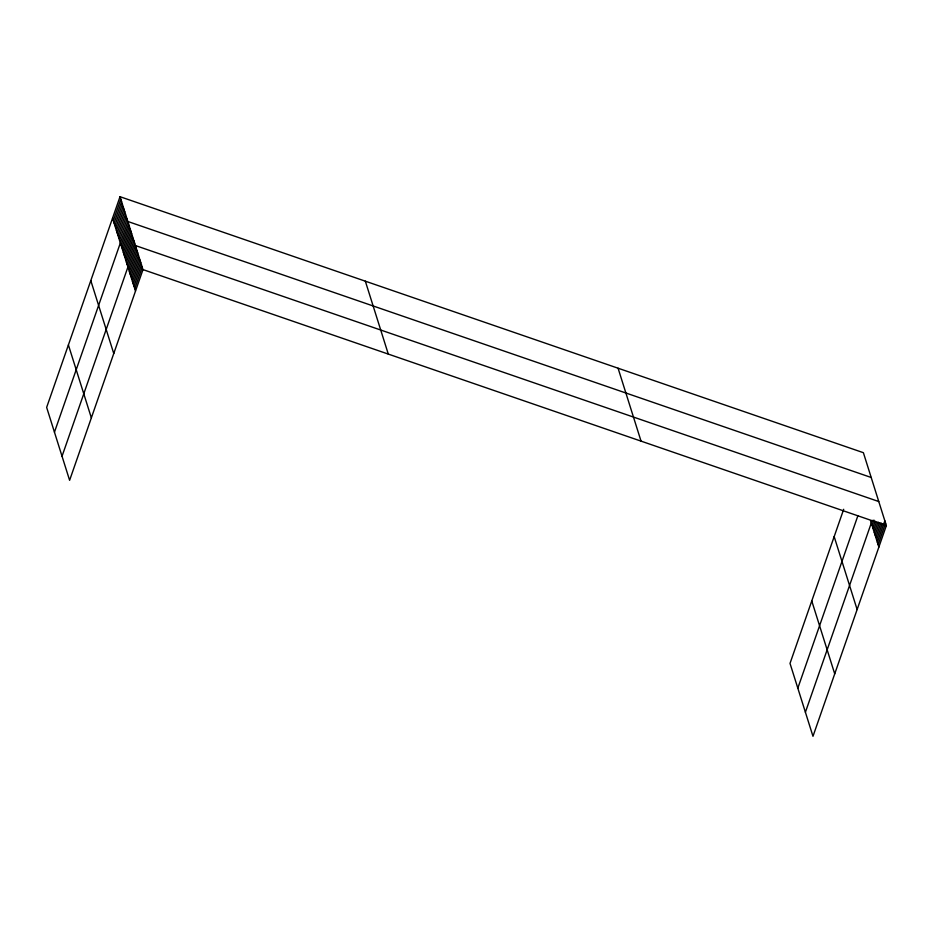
<?xml version="1.0" encoding="UTF-8"?>
<svg xmlns="http://www.w3.org/2000/svg" width="933" height="933" viewBox="0 0 933 933"><rect width="100%" height="100%" fill="white"/><g stroke="black" fill="none" stroke-linecap="round" stroke-linejoin="round"><path stroke-width="1.4" d="M120.019 196.7L46.65 407.394L69.613 480.308L142.982 269.602L120.019 196.7L863.387 452.692L886.35 525.606L812.981 736.3L790.018 663.398L843.689 509.29M113.325 220.643L120.8 199.172M114.106 223.115L121.582 201.656M114.887 225.599L122.363 204.129M115.669 228.072L123.144 206.613M116.45 230.556L123.926 209.085M117.231 233.04L124.707 211.569M118.013 235.513L125.488 214.054M118.794 237.997L126.27 216.526M119.576 240.469L127.051 219.01M54.452 432.189L127.833 221.483L871.2 477.486M121.115 245.356L128.591 223.897M121.873 247.758L129.349 226.299M122.631 250.172L130.107 228.702M123.389 252.575L130.865 231.104M124.147 254.977L131.611 233.518M124.905 257.391L132.369 235.921M125.652 259.794L133.127 238.323M126.41 262.196L133.886 240.737M127.168 264.61L134.644 243.14M62.033 456.249L135.402 245.542L878.769 501.546M128.684 269.415L136.16 247.956M129.442 271.818L136.918 250.359M130.2 274.232L137.676 252.761M130.958 276.635L138.434 255.176M131.716 279.037L139.192 257.578M132.474 281.451L139.95 259.98M133.232 283.854L140.708 262.383M133.99 286.256L141.466 264.797M134.749 288.67L142.224 267.2M797.82 688.181L857.835 515.867M805.401 712.241L872.238 520.322M872.052 525.419L873.929 520.054M872.81 527.821L875.154 521.115M873.568 530.224L876.379 522.177M874.326 532.638L878.07 521.897M875.084 535.041L879.294 522.97M875.842 537.443L880.985 522.69M876.6 539.857L882.21 523.751M877.358 542.26L884.834 520.789M878.116 544.662L885.592 523.203M142.982 269.602L886.35 525.606M870.536 520.602L878.874 547.076M834.172 536.603L857.124 609.517M811.768 600.945L834.72 673.859M618.078 368.22L641.041 441.122M365.339 281.171L388.291 354.085M112.543 218.159L135.507 291.073M90.804 280.611L113.756 353.514M68.401 344.942L91.352 417.856"/></g></svg>
